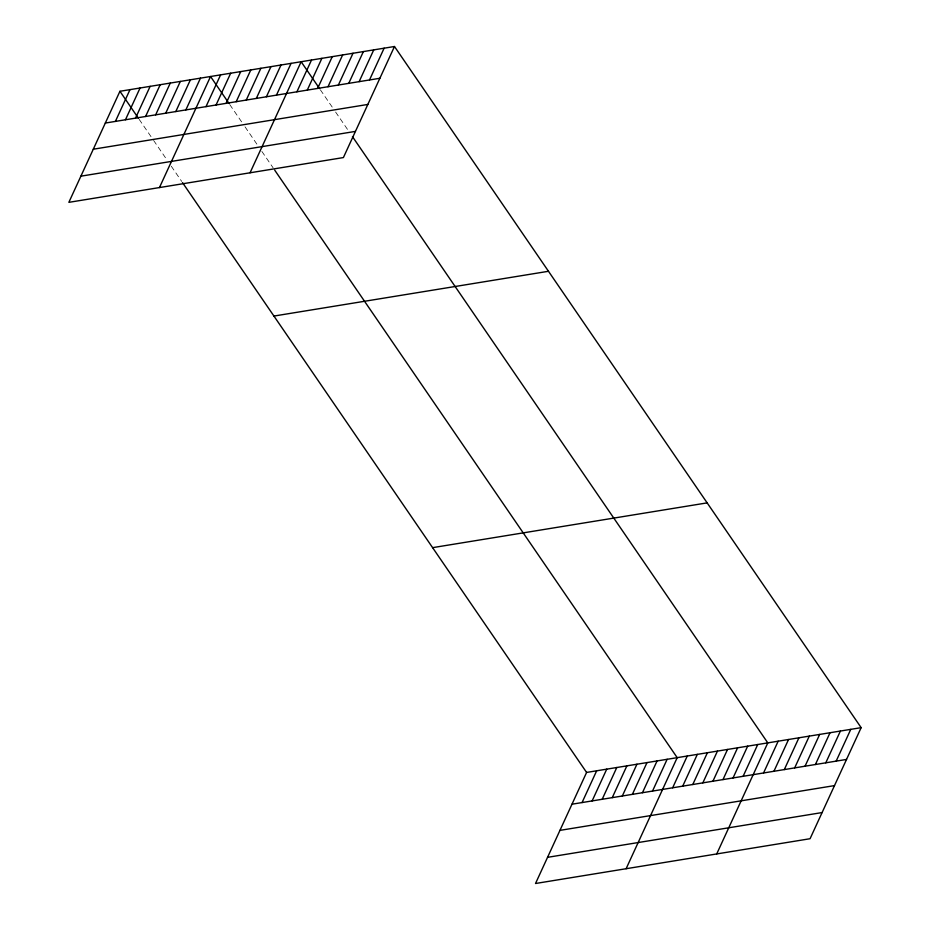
<?xml version="1.0" encoding="UTF-8"?>
<svg xmlns="http://www.w3.org/2000/svg" width="930" height="930" viewBox="0 0 930 930"><rect width="100%" height="100%" fill="white"/><g stroke="black" fill="none" stroke-linecap="round" stroke-linejoin="round"><path stroke-width="0.7" stroke-dasharray="4.65 3.49" d="M320.385 89.826L333.219 108.554M335.625 112.065L349.262 131.967M229.791 104.602L242.625 123.33M245.032 126.84L257.866 145.568M261.876 151.427L273.106 167.819M139.186 119.377L152.02 138.105M153.624 140.442L167.261 160.344M171.271 166.203L181.699 181.42"/><path stroke-width="1.4" d="M394.483 46.5L119.935 91.279L68.855 202.345L343.402 157.565L394.483 46.5L861.145 727.655L810.065 838.721L535.517 883.5L586.598 772.435L861.145 727.655M115.39 121.412L130.002 89.629M125.457 119.761L140.07 87.99M135.524 118.122L150.137 86.351M145.591 116.483L160.204 84.711M155.659 114.843L170.271 83.061M165.726 113.193L180.339 81.422M175.793 111.553L190.406 79.782M185.861 109.914L200.473 78.143M159.46 187.558L210.54 76.504L228.989 103.428M205.995 106.636L220.608 74.853M216.062 104.985L230.675 73.214M226.13 103.346L240.742 71.575M236.197 101.707L250.809 69.936M246.264 100.068L260.877 68.285M256.331 98.417L270.944 66.646M266.399 96.778L281.011 65.007M276.466 95.139L291.078 63.368M250.054 172.782L301.146 61.729L319.595 88.652M296.903 91.803L311.515 60.032M307.272 90.117L321.885 58.346M317.642 88.42L332.254 56.649M328.011 86.734L342.624 54.963M338.38 85.037L353.005 53.266M348.762 83.351L363.374 51.58M359.131 81.654L373.744 49.883M369.501 79.968L384.113 48.197M582.052 802.567L596.665 770.796M592.119 800.928L606.732 769.157M602.187 799.288L616.799 767.506M612.254 797.638L626.867 765.867M622.321 795.999L636.934 764.228M632.377 794.36L647.001 762.588M642.444 792.72L657.068 760.949M652.511 791.081L667.136 759.298M626.111 868.725L677.203 757.659L274.71 170.155M672.646 787.791L687.258 756.02M682.713 786.152L697.326 754.381M692.78 784.513L707.393 752.73M702.848 782.862L717.46 751.091M712.915 781.223L727.527 749.452M722.982 779.584L737.595 747.813M733.049 777.945L747.662 746.162M743.117 776.294L757.729 744.523M716.716 853.949L767.796 742.884L352.47 136.652M763.553 772.97L778.166 741.198M773.923 771.272L788.547 739.501M784.304 769.587L798.917 737.816M794.673 767.889L809.286 736.118M805.043 766.204L819.656 734.433M815.412 764.507L830.025 732.735M825.782 762.821L840.406 731.038M836.163 761.124L850.776 729.353M105.323 123.051L379.87 78.271M93.291 149.219L367.838 104.439M80.887 176.177L355.434 131.397M273.932 316.06L548.479 271.281M432.601 547.654L707.149 502.874M571.985 804.206L846.533 759.438M559.941 830.374L834.501 785.606M547.549 857.332L822.097 812.564M119.935 91.279L138.384 118.203M182.501 182.594L586.598 772.435"/></g></svg>
